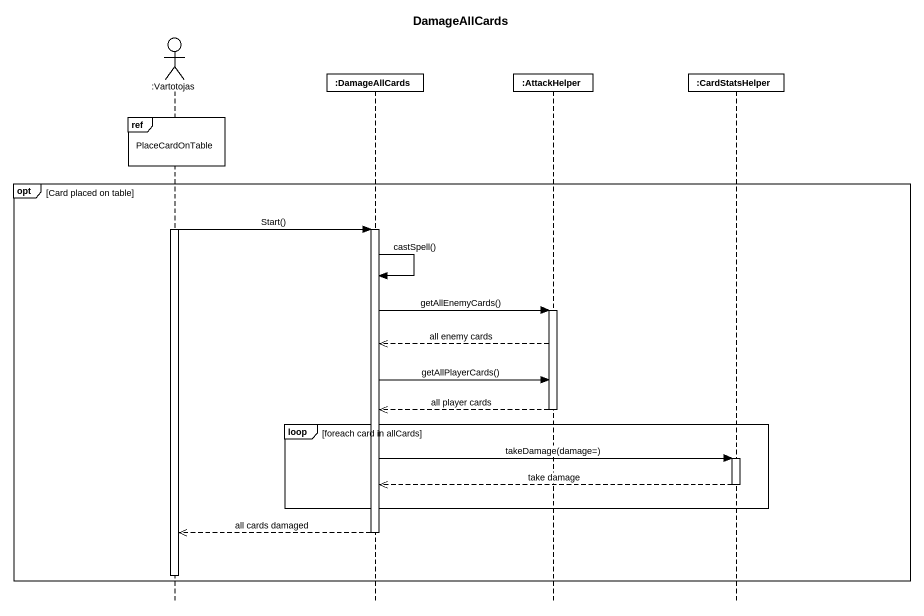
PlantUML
@startuml
title DamageAllCards
hide footbox
actor ":Vartotojas" as Vartotojas
participant ":DamageAllCards" as DamageAllCards
participant ":AttackHelper" as AttackHelper
participant ":CardStatsHelper" as CardStatsHelper

ref over Vartotojas : PlaceCardOnTable
opt Card placed on table
  activate Vartotojas
  Vartotojas -> DamageAllCards : Start()
  activate DamageAllCards
  DamageAllCards -> DamageAllCards : castSpell()
  DamageAllCards -> AttackHelper : getAllEnemyCards()
  activate AttackHelper
  AttackHelper -->> DamageAllCards : all enemy cards
  DamageAllCards -> AttackHelper : getAllPlayerCards()
  AttackHelper -->> DamageAllCards : all player cards
  deactivate AttackHelper
  loop foreach card in allCards
    DamageAllCards -> CardStatsHelper : takeDamage(damage=)
    activate CardStatsHelper
    CardStatsHelper -->> DamageAllCards : take damage
    deactivate CardStatsHelper
  end
  DamageAllCards -->> Vartotojas : all cards damaged
  deactivate DamageAllCards
  deactivate Vartotojas
end
@enduml
